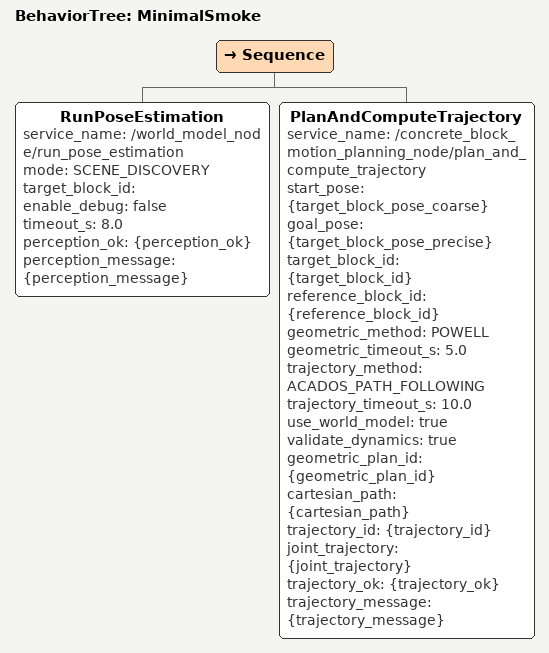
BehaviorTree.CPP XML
<root main_tree_to_execute="MinimalSmoke">
  <BehaviorTree ID="MinimalSmoke">
    <Sequence>
      <RunPoseEstimation
        service_name="/world_model_node/run_pose_estimation"
        mode="SCENE_DISCOVERY"
        target_block_id=""
        enable_debug="false"
        timeout_s="8.0"
        perception_ok="{perception_ok}"
        perception_message="{perception_message}"/>

      <PlanAndComputeTrajectory
        service_name="/concrete_block_motion_planning_node/plan_and_compute_trajectory"
        start_pose="{target_block_pose_coarse}"
        goal_pose="{target_block_pose_precise}"
        target_block_id="{target_block_id}"
        reference_block_id="{reference_block_id}"
        geometric_method="POWELL"
        geometric_timeout_s="5.0"
        trajectory_method="ACADOS_PATH_FOLLOWING"
        trajectory_timeout_s="10.0"
        use_world_model="true"
        validate_dynamics="true"
        geometric_plan_id="{geometric_plan_id}"
        cartesian_path="{cartesian_path}"
        trajectory_id="{trajectory_id}"
        joint_trajectory="{joint_trajectory}"
        trajectory_ok="{trajectory_ok}"
        trajectory_message="{trajectory_message}"/>
    </Sequence>
  </BehaviorTree>
</root>
